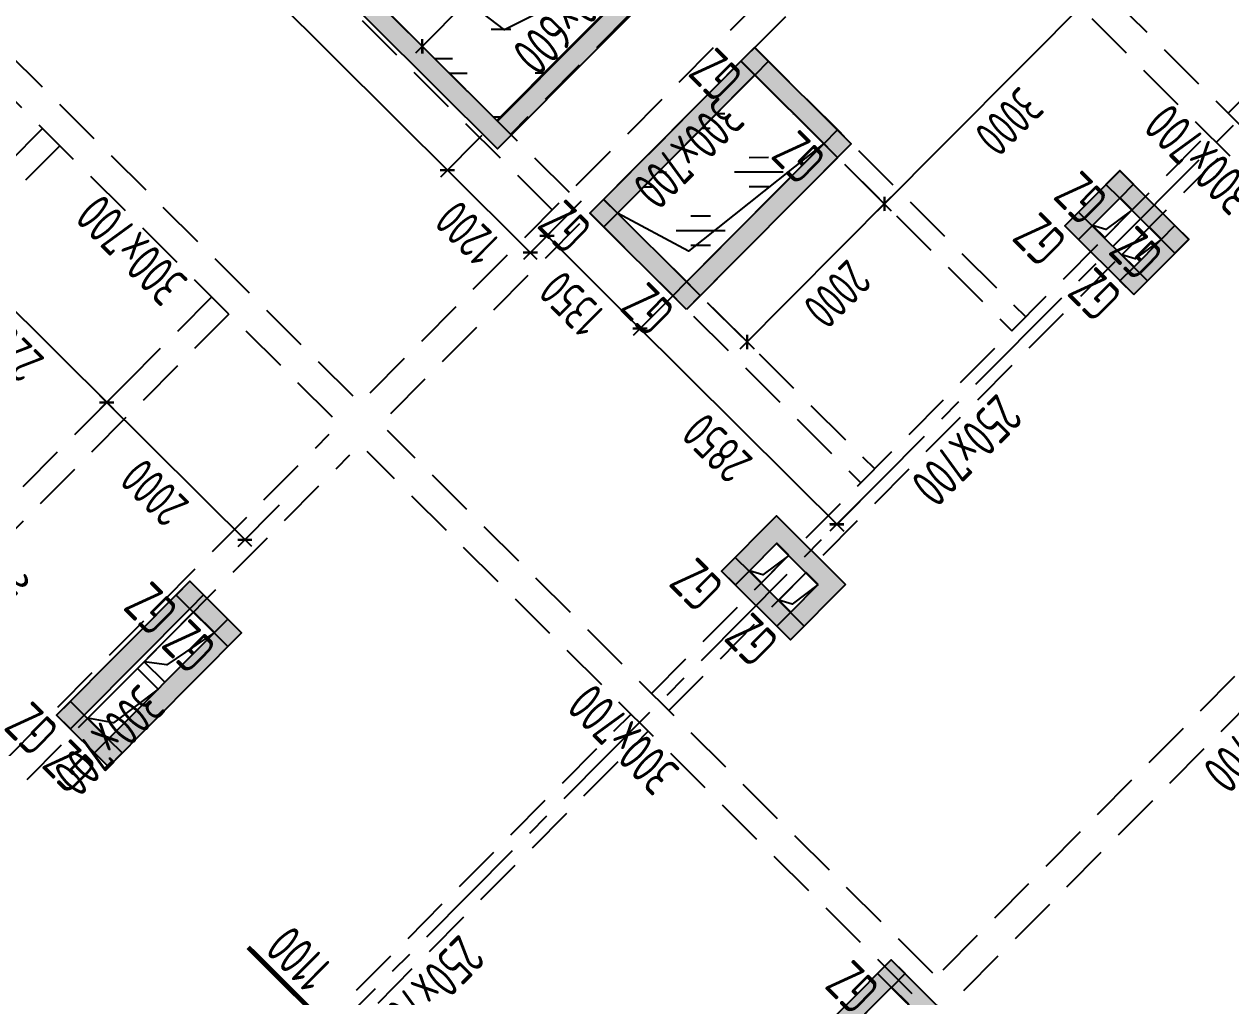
# Model space of a CAD drawing. Extents: x 517450926 to 520131079, y 3499134486 to 3500888201.
# Drawn here: x 518495521 to 518507917, y 3500336983 to 3500346970 of the extents above; entities that cross this region are included whole.
import ezdxf
from ezdxf.enums import TextEntityAlignment as Align

# ---------------------------------------------------------------- set-up
doc = ezdxf.new("R2010")
doc.units = 0
doc.header["$LTSCALE"] = 1000
doc.header["$MEASUREMENT"] = 0
doc.linetypes.add('CENTER', pattern=[2, 1.25, -0.25, 0.25, -0.25])
doc.linetypes.add('DASHED', pattern=[0.75, 0.5, -0.25])
doc.layers.get('0').update_dxf_attribs({"linetype": 'CONTINUOUS'})
doc.layers.get('Defpoints').update_dxf_attribs({"color": 2, "linetype": 'CONTINUOUS'})
for name, color, linetype in [('S_AXIS', 8, 'CENTER'), ('S_AXIS_DIMS', 3, 'CONTINUOUS'), ('S_BEAM', 4, 'DASHED'), ('S_BEAM_SECD_TEXT_HORZ', 9, 'CONTINUOUS'), ('S_BEAM_TEXT_HORZ', 7, 'CONTINUOUS'), ('S_BEAM_TEXT_VERT', 41, 'CONTINUOUS'), ('S_COLU', 2, 'CONTINUOUS'), ('S_COLU_HACH', 15, 'CONTINUOUS'), ('S_COLU_TEXT', 7, 'CONTINUOUS'), ('S_DETL', 7, 'CONTINUOUS'), ('S_DETL_HACH', 254, 'CONTINUOUS'), ('S_FLOR_TEXT', 51, 'CONTINUOUS'), ('S_HOLE', 201, 'CONTINUOUS'), ('S_PLAN_HACH', 254, 'CONTINUOUS'), ('S_PLAN_REIN', 1, 'CONTINUOUS')]:
    doc.layers.add(name, color=color, linetype=linetype)
doc.styles.add('TH-STYLE3', font='tssdeng.shx', dxfattribs={"width": 0.7, "bigfont": 'tssdchn.shx'})
doc.styles.add('样式 1', font='Tssdeng.shx', dxfattribs={"width": 0.7, "bigfont": 'Tssdchn.shx'})
doc.dimstyles.new('TSSD_100_100', dxfattribs={"dimtxt": 375, "dimasz": 100, "dimexe": 100, "dimexo": 0, "dimgap": 125, "dimtad": 1, "dimdec": 1, "dimdsep": 46, "dimtxsty": 'TH-STYLE3', "dimblk": 'ARCHTICK', "dimcen": -100, "dimdle": 100, "dimclrt": 7, "dimadec": 0, "dimazin": 0, "dimtfac": 1, "dimtdec": 1, "dimtix": 1, "dimtmove": 2, "dimatfit": 3, "dimldrblk": 'ARCHTICK', "dimfxl": 500, "dimfxlon": 1, "dimtolj": 1, "dimtzin": 0, "dimarcsym": 0})
pattern_1 = [(49.99999999999999, (-4138.909421205521, -3263.730762004852), (71.72601826007536, -6.275213498259504), [7.5, -82.5]), (355, (-4138.909421205521, -3263.730762004852), (-13.8751333613, 75.21921337000119), [6, -66]), (100.45144446, (-4132.93225312233, -3264.253695964813), (57.8508846727112, 68.94399909686294), [6.374019199999998, -70.11421119999997]), (46.18420000000002, (-4138.909421205521, -3243.730761528015), (106.7241330671573, -16.55192807930766), [11.25, -123.75]), (96.63563549, (-4130.015746593475, -3245.110092639923), (93.46619456742285, 97.41186007745506), [9.5610342, -105.171376]), (351.1841639899999, (-4138.909421205521, -3243.730761528015), (93.46619450547733, 97.41186002699904), [9, -99.0000001]), (20.99999999999998, (-4128.909420967102, -3248.730761528015), (59.69070521184618, -40.2618890665339), [7.5, -82.5]), (326.0000000000001, (-4128.909420967102, -3248.730761528015), (24.33153319215817, 72.5150045046853), [6, -66]), (71.45144473999999, (-4123.935195684433, -3252.085919380188), (84.02223767299711, 32.25311528063538), [6.374019000000001, -70.1142112]), (37.50000000000001, (-4138.909421205521, -3263.730762004852), (1.215985531729071, 33.28938538313115), [0, -65.19999999999999, 0, -67, 0, -66.25]), (7.499999999999987, (-4138.909421205521, -3263.730762004852), (26.30695374421486, 39.44117118823603), [0, -38.2, 0, -63.7, 0, -25.25]), (327.4999999999999, (-4161.209421157837, -3263.730761528015), (53.38224361724092, -2.255487173437977), [0, -25, 0, -78, 0, -103.5]), (317.5, (-4171.209421157837, -3263.730761528015), (58.31861693423862, 10.01049823323177), [0, -32.49999999999999, 0, -51.79999999999999, 0, -73.49999999999999])]

# ---------------------------------------------------------------- blocks, each defined once
blk = doc.blocks.new('_ArchTick')
at = {"color": 0, "const_width": 0.25}
blk.add_lwpolyline([(-0.5303300858904549, -0.5303300858895454), (0.5303300858904549, 0.5303300858895454)], dxfattribs=at)
blk = doc.blocks.new('*D248')
at = {"layer": 'Defpoints', "color": 0, "transparency": 16777216}
for p in [(518497180.9694982, 3500343902.243111), (518496369.5371733, 3500343086.343312), (518498599.0601201, 3500342491.917267)]:
    blk.add_point(p, dxfattribs=at)
at = {"layer": 'S_AXIS_DIMS', "color": 0, "lineweight": -2, "transparency": 16777216}
for p, q in [((518496722.1186342, 3500343440.865968), (518496299.0208812, 3500343015.438781)), ((518497858.5323274, 3500341605.501177), (518496298.632642, 3500343156.859604)), ((518498140.2092574, 3500342030.540125), (518497717.1115043, 3500341605.112938))]:
    blk.add_line(p, q, dxfattribs=at)
at = {"layer": 'S_AXIS_DIMS', "color": 0, "lineweight": -2, "transparency": 16777216, "xscale": 100, "yscale": 100, "zscale": 100}
for p, rotation in [((518496369.5371733, 3500343086.343312), 135.1572922653654), ((518497787.6277964, 3500341676.017469), 315.1572922653655)]:
    blk.add_blockref('_ArchTick', p, dxfattribs=dict(at, rotation=rotation))
at = {"layer": 'S_AXIS_DIMS', "color": 7, "transparency": 16777216, "insert": (518496858.2190719, 3500342159.603731), "char_height": 375, "attachment_point": 5, "rotation": 135.1572922653654, "style": 'TH-STYLE3'}
blk.add_mtext('\\A1;2000', dxfattribs=at)
blk = doc.blocks.new('*D249')
at = {"layer": 'Defpoints', "color": 0, "transparency": 16777216}
for p in [(518495621.069813, 3500345453.601535), (518494809.6374917, 3500344637.701739), (518497180.9694989, 3500343902.24311)]:
    blk.add_point(p, dxfattribs=at)
at = {"layer": 'S_AXIS_DIMS', "color": 0, "lineweight": -2, "transparency": 16777216}
for p, q in [((518495162.2189527, 3500344992.224395), (518494739.1211996, 3500344566.797208)), ((518496440.4417071, 3500343015.827022), (518494738.7329605, 3500344708.218032)), ((518496722.1186371, 3500343440.86597), (518496299.020884, 3500343015.438783))]:
    blk.add_line(p, q, dxfattribs=at)
at = {"layer": 'S_AXIS_DIMS', "color": 0, "lineweight": -2, "transparency": 16777216, "xscale": 100, "yscale": 100, "zscale": 100}
for p, rotation in [((518494809.6374917, 3500344637.701739), 135.1572922653654), ((518496369.5371761, 3500343086.343314), 315.1572922653655)]:
    blk.add_blockref('_ArchTick', p, dxfattribs=dict(at, rotation=rotation))
at = {"layer": 'S_AXIS_DIMS', "color": 7, "transparency": 16777216, "insert": (518495369.2239211, 3500343640.445867), "char_height": 375, "attachment_point": 5, "rotation": 135.1572922653654, "style": 'TH-STYLE3'}
blk.add_mtext('\\A1;2200', dxfattribs=at)
blk = doc.blocks.new('*D274')
at = {"layer": 'Defpoints', "color": 0, "linetype": 'ByBlock', "transparency": 16777216}
for p in [(518492728.8326523, 3500360413.651875), (518480770.0799868, 3500349120.81781), (518484655.4987247, 3500346222.291431), (518484347.5963771, 3500344857.716622), (518499003.8960669, 3500330986.841314)]:
    blk.add_point(p, dxfattribs=at)
at = {"layer": 'S_AXIS_DIMS', "color": 0, "linetype": 'ByBlock', "lineweight": -2, "transparency": 16777216}
blk.add_arc((518484594.9764324, 3500345316.864654), 907.4472984493241, 61.68507382929456, 135.1572922645597, dxfattribs=at)
at = {"layer": 'S_AXIS_DIMS', "color": 0, "linetype": 'ByBlock', "lineweight": -2, "transparency": 16777216, "xscale": 100, "yscale": 100, "zscale": 100}
for p, rotation in [((518485025.3946271, 3500346115.739348), 331.6850738292945), ((518483951.5551797, 3500345956.762842), 225.1572922645597)]:
    blk.add_blockref('_ArchTick', p, dxfattribs=dict(at, rotation=rotation))
at = {"layer": 'S_AXIS_DIMS', "color": 7, "linetype": 'ByBlock', "transparency": 16777216, "insert": (518484507.8471344, 3500345905.397382), "char_height": 375, "attachment_point": 5, "rotation": 188.42118304689592, "style": 'TH-STYLE3'}
blk.add_mtext('\\A1;73°', dxfattribs=at)
blk = doc.blocks.new('*D275')
at = {"layer": 'Defpoints', "color": 0, "transparency": 16777216}
for p in [(518518783.7160165, 3500350875.562309), (518493334.2882483, 3500336843.63133), (518500050.9487882, 3500333572.470944), (518500307.4768536, 3500332652.127206), (518497398.1126435, 3500329372.216987)]:
    blk.add_point(p, dxfattribs=at)
at = {"layer": 'S_AXIS_DIMS', "color": 0, "lineweight": -2, "transparency": 16777216}
blk.add_arc((518500528.1473965, 3500332519.48466), 1156.070337784988, 45.15729226268053, 148.9904039091503, dxfattribs=at)
at = {"layer": 'S_AXIS_DIMS', "color": 0, "lineweight": -2, "transparency": 16777216, "xscale": 100, "yscale": 100, "zscale": 100}
for p, rotation in [((518501343.3653334, 3500333339.190913), 315.1572922626805), ((518499537.3014427, 3500333115.07086), 238.9904039091502)]:
    blk.add_blockref('_ArchTick', p, dxfattribs=dict(at, rotation=rotation))
at = {"layer": 'S_AXIS_DIMS', "color": 7, "transparency": 16777216, "insert": (518500424.2629526, 3500333356.633952), "char_height": 375, "attachment_point": 5, "rotation": 187.073848085018, "style": 'TH-STYLE3'}
blk.add_mtext('\\A1;104°', dxfattribs=at)
blk = doc.blocks.new('*D316')
at = {"layer": 'Defpoints', "color": 0, "transparency": 16777216}
for p in [(518501506.8845196, 3500345415.75117), (518502464.0956733, 3500344463.781217, 0.0008372819301131831), (518501848.1129575, 3500343844.407107)]:
    blk.add_point(p, dxfattribs=at)
at = {"layer": 'S_AXIS_DIMS', "color": 0, "lineweight": -2, "transparency": 16777216}
for p, q in [((518501243.4832513, 3500345150.899703), (518500820.3854985, 3500344725.472516)), ((518500819.9972594, 3500344866.893339), (518501919.0174885, 3500343773.890815)), ((518502200.6944182, 3500344198.929763), (518501777.5966654, 3500343773.502576))]:
    blk.add_line(p, q, dxfattribs=at)
at = {"layer": 'S_AXIS_DIMS', "color": 0, "lineweight": -2, "transparency": 16777216, "xscale": 100, "yscale": 100, "zscale": 100}
for p, rotation in [((518500890.9017906, 3500344796.377047), 135.1572922659514), ((518501848.1129575, 3500343844.407107), 315.1572922659514)]:
    blk.add_blockref('_ArchTick', p, dxfattribs=dict(at, rotation=rotation))
at = {"layer": 'S_AXIS_DIMS', "color": 7, "transparency": 16777216, "insert": (518501149.143961, 3500344098.815417), "char_height": 375, "attachment_point": 5, "rotation": 135.1572922659514, "style": 'TH-STYLE3'}
blk.add_mtext('\\A1;1350', dxfattribs=at)
blk = doc.blocks.new('*D317')
at = {"layer": 'Defpoints', "color": 0, "transparency": 16777216}
for p in [(518502464.0956733, 3500344463.781217, 0.0008372819301131831), (518504346.8281474, 3500342315.260192), (518503868.8920913, 3500341834.69278)]:
    blk.add_point(p, dxfattribs=at)
at = {"layer": 'S_AXIS_DIMS', "color": 0, "lineweight": -2, "transparency": 16777216}
for p, q in [((518502200.6944158, 3500344198.92976), (518501777.596663, 3500343773.502573)), ((518501777.2084239, 3500343914.923397), (518503939.7966223, 3500341764.176488)), ((518504221.473552, 3500342189.215436), (518503798.3757992, 3500341763.788249))]:
    blk.add_line(p, q, dxfattribs=at)
at = {"layer": 'S_AXIS_DIMS', "color": 0, "lineweight": -2, "transparency": 16777216, "xscale": 100, "yscale": 100, "zscale": 100}
for p, rotation in [((518501848.1129551, 3500343844.407104), 135.1572922659514), ((518503868.8920913, 3500341834.69278), 315.1572922659514)]:
    blk.add_blockref('_ArchTick', p, dxfattribs=dict(at, rotation=rotation))
at = {"layer": 'S_AXIS_DIMS', "color": 7, "transparency": 16777216, "insert": (518502638.1391103, 3500342617.973283), "char_height": 375, "attachment_point": 5, "rotation": 135.1572922659514, "style": 'TH-STYLE3'}
blk.add_mtext('\\A1;2850', dxfattribs=at)
blk = doc.blocks.new('*D318')
at = {"layer": 'Defpoints', "color": 0, "transparency": 16777216}
for p in [(518503775.7521203, 3500345703.903464, 0.0008372819301131834), (518504358.0113831, 3500345124.832372), (518502365.4262877, 3500344285.812854, 0.0008372819301131834)]:
    blk.add_point(p, dxfattribs=at)
at = {"layer": 'S_AXIS_DIMS', "color": 0, "lineweight": -2, "transparency": 16777216}
for p, q in [((518504003.4887261, 3500345477.413833), (518504428.9159131, 3500345054.31608)), ((518502877.1692586, 3500343635.837229), (518504428.5276742, 3500345195.736903)), ((518502593.162895, 3500344059.323221), (518503018.5900819, 3500343636.225469))]:
    blk.add_line(p, q, dxfattribs=at)
at = {"layer": 'S_AXIS_DIMS', "color": 0, "lineweight": -2, "transparency": 16777216, "xscale": 100, "yscale": 100, "zscale": 100}
for p, rotation in [((518504358.0113819, 3500345124.832372), 45.15729226595141), ((518502947.6855507, 3500343706.74176), 225.1572922659514)]:
    blk.add_blockref('_ArchTick', p, dxfattribs=dict(at, rotation=rotation))
at = {"layer": 'S_AXIS_DIMS', "color": 7, "transparency": 16777216, "insert": (518503874.4251266, 3500344195.423654), "char_height": 375, "attachment_point": 5, "rotation": 225.1572922659514, "style": 'TH-STYLE3'}
blk.add_mtext('\\A1;2000', dxfattribs=at)
blk = doc.blocks.new('*D319')
at = {"layer": 'Defpoints', "color": 0, "transparency": 16777216}
for p in [(518505891.2408957, 3500347831.039407, -0.0008372819313535729), (518506473.5001571, 3500347251.968316), (518503775.7521312, 3500345703.903473, 0.0008372819301131834)]:
    blk.add_point(p, dxfattribs=at)
at = {"layer": 'S_AXIS_DIMS', "color": 0, "lineweight": -2, "transparency": 16777216}
for p, q in [((518506118.9775, 3500347604.549777), (518506544.4046869, 3500347181.452024)), ((518504287.4951003, 3500345053.927851), (518506544.0164483, 3500347322.872848)), ((518504003.4887366, 3500345477.413843), (518504428.9159236, 3500345054.31609))]:
    blk.add_line(p, q, dxfattribs=at)
at = {"layer": 'S_AXIS_DIMS', "color": 0, "lineweight": -2, "transparency": 16777216, "xscale": 100, "yscale": 100, "zscale": 100}
for p, rotation in [((518506473.5001559, 3500347251.968316), 45.15729226595141), ((518504358.0113926, 3500345124.832382), 225.1572922659514)]:
    blk.add_blockref('_ArchTick', p, dxfattribs=dict(at, rotation=rotation))
at = {"layer": 'S_AXIS_DIMS', "color": 7, "transparency": 16777216, "insert": (518505637.3324347, 3500345968.036936), "char_height": 375, "attachment_point": 5, "rotation": 225.1572922659514, "style": 'TH-STYLE3'}
blk.add_mtext('\\A1;3000', dxfattribs=at)
blk = doc.blocks.new('*D321')
at = {"layer": 'Defpoints', "color": 0, "transparency": 16777216}
for p in [(518500833.1044981, 3500349053.542717), (518499070.1971843, 3500347280.929428), (518499610.6236789, 3500346743.462048)]:
    blk.add_point(p, dxfattribs=at)
at = {"layer": 'S_AXIS_DIMS', "color": 0, "lineweight": -2, "transparency": 16777216}
for p, q in [((518501019.0083356, 3500348868.656798), (518501444.4355226, 3500348445.559045)), ((518501444.0472839, 3500348586.979868), (518499540.1073856, 3500346672.557517)), ((518499256.1010218, 3500347096.043509), (518499681.5282087, 3500346672.945756))]:
    blk.add_line(p, q, dxfattribs=at)
at = {"layer": 'S_AXIS_DIMS', "color": 0, "lineweight": -2, "transparency": 16777216, "xscale": 100, "yscale": 100, "zscale": 100}
for p, rotation in [((518501373.5309916, 3500348516.075337), 45.15729226595141), ((518499610.6236777, 3500346743.462048), 225.1572922659514)]:
    blk.add_blockref('_ArchTick', p, dxfattribs=dict(at, rotation=rotation))
at = {"layer": 'S_AXIS_DIMS', "color": 7, "transparency": 16777216, "insert": (518500713.653995, 3500347409.40528), "char_height": 375, "attachment_point": 5, "rotation": 225.1572922659514, "style": 'TH-STYLE3'}
blk.add_mtext('\\A1;2500', dxfattribs=at)
blk = doc.blocks.new('*D322')
at = {"layer": 'Defpoints', "color": 0, "transparency": 16777216}
for p in [(518500376.9508767, 3500345981.330888), (518499869.2912736, 3500345470.876282), (518501243.4832504, 3500345150.899704)]:
    blk.add_point(p, dxfattribs=at)
at = {"layer": 'S_AXIS_DIMS', "color": 0, "lineweight": -2, "transparency": 16777216}
for p, q in [((518500221.8727345, 3500345825.398938), (518499798.7749815, 3500345399.971751)), ((518500791.0501769, 3500344554.164486), (518499798.3867426, 3500345541.392574)), ((518501072.7271068, 3500344979.203434), (518500649.6293538, 3500344553.776247))]:
    blk.add_line(p, q, dxfattribs=at)
at = {"layer": 'S_AXIS_DIMS', "color": 0, "lineweight": -2, "transparency": 16777216, "xscale": 100, "yscale": 100, "zscale": 100}
for p, rotation in [((518499869.2912736, 3500345470.876282), 135.1572922659514), ((518500720.1456459, 3500344624.680779), 315.1572922659514)]:
    blk.add_blockref('_ArchTick', p, dxfattribs=dict(at, rotation=rotation))
at = {"layer": 'S_AXIS_DIMS', "color": 7, "transparency": 16777216, "insert": (518500074.3550467, 3500344826.20187), "char_height": 375, "attachment_point": 5, "rotation": 135.1572922659514, "style": 'TH-STYLE3'}
blk.add_mtext('\\A1;1200', dxfattribs=at)
blk = doc.blocks.new('*D323')
at = {"layer": 'Defpoints', "color": 0, "transparency": 16777216}
for p in [(518496122.6790106, 3500350212.308413), (518495615.0194073, 3500349701.853806), (518500376.9508767, 3500345981.330888)]:
    blk.add_point(p, dxfattribs=at)
at = {"layer": 'S_AXIS_DIMS', "color": 0, "lineweight": -2, "transparency": 16777216}
for p, q in [((518495967.600868, 3500350056.376462), (518495544.5031152, 3500349630.949275)), ((518499940.1958046, 3500345400.35999), (518495544.1148763, 3500349772.370098)), ((518500221.8727341, 3500345825.398937), (518499798.7749813, 3500345399.97175))]:
    blk.add_line(p, q, dxfattribs=at)
at = {"layer": 'S_AXIS_DIMS', "color": 0, "lineweight": -2, "transparency": 16777216, "xscale": 100, "yscale": 100, "zscale": 100}
for p, rotation in [((518495615.0194073, 3500349701.853806), 135.1572922659514), ((518499869.2912734, 3500345470.876282), 315.1572922659514)]:
    blk.add_blockref('_ArchTick', p, dxfattribs=dict(at, rotation=rotation))
at = {"layer": 'S_AXIS_DIMS', "color": 7, "transparency": 16777216, "insert": (518497521.7919276, 3500347364.788384), "char_height": 375, "attachment_point": 5, "rotation": 135.1572922659514, "style": 'TH-STYLE3'}
blk.add_mtext('\\A1;6000', dxfattribs=at)
blk = doc.blocks.new('*D430')
at = {"layer": 'Defpoints', "color": 0, "transparency": 16777216}
for p in [(518494557.5065286, 3500346511.341259), (518493746.0742118, 3500345695.441469), (518495621.0698156, 3500345453.601536)]:
    blk.add_point(p, dxfattribs=at)
at = {"layer": 'S_AXIS_DIMS', "color": 0, "lineweight": -2, "transparency": 16777216}
for p, q in [((518494098.6556726, 3500346049.964125), (518493675.5579195, 3500345624.536938)), ((518494880.542028, 3500344567.185452), (518493675.1696806, 3500345765.957761)), ((518495162.2189574, 3500344992.2244), (518494739.1212044, 3500344566.797212))]:
    blk.add_line(p, q, dxfattribs=at)
at = {"layer": 'S_AXIS_DIMS', "color": 0, "lineweight": -2, "transparency": 16777216, "xscale": 100, "yscale": 100, "zscale": 100}
for p, rotation in [((518493746.0742118, 3500345695.441469), 135.1572922653654), ((518494809.6374967, 3500344637.701743), 315.1572922653655)]:
    blk.add_blockref('_ArchTick', p, dxfattribs=dict(at, rotation=rotation))
at = {"layer": 'S_AXIS_DIMS', "color": 7, "transparency": 16777216, "insert": (518494057.4924412, 3500344944.994946), "char_height": 375, "attachment_point": 5, "rotation": 135.1572922653654, "style": 'TH-STYLE3'}
blk.add_mtext('\\A1;1500', dxfattribs=at)
blk = doc.blocks.new('A$C04C438BD')
at = {"layer": 'S_COLU_HACH'}
blk.add_hatch(color=256, dxfattribs=at).paths.add_polyline_path([(0, 200), (200, 200), (200, 0), (0, 0)])
at = {"layer": 'S_COLU'}
blk.add_lwpolyline([(0, 200), (200, 200), (200, 0), (0, 0)], close=True, dxfattribs=at)
at = {"layer": 'S_COLU_TEXT', "style": 'TH-STYLE3', "width": 0.65}
blk.add_text('GZ', height=420, dxfattribs=at).set_placement((70, 270))
blk = doc.blocks.new('A$C764F1892')
at = {"layer": 'S_DETL_HACH'}
h = blk.add_hatch(dxfattribs=at)
h.set_pattern_fill('AR-CONC', color=256, scale=10)
h.set_pattern_definition(pattern_1)
h.paths.add_polyline_path([(91750.50180625916, 21119.12243413925), (91750.4850218296, 19179.12104797363), (92500.48491454124, 19179.12105083466), (92500.50169992447, 21119.12243461609)])
h.paths.add_polyline_path([(91950.48669981956, 19379.12104892731), (91950.5001282692, 20919.12243366241), (92300.50002193451, 20919.12243461609), (92300.48659300804, 19379.12104988098)], flags=16)
h = blk.add_hatch(dxfattribs=at)
h.set_pattern_fill('AR-CONC', color=256, scale=10)
h.set_pattern_definition(pattern_1)
h.paths.add_polyline_path([(83350.27406573296, 18794.17863130569), (83350.27406668663, 16854.17862987518), (84650.28749918938, 16854.1786236763), (84650.28749799728, 18794.17862558365)])
h.paths.add_polyline_path([(83550.4933180809, 18594.17803239822), (84450.50675082207, 18594.17802906036), (84450.5067498684, 17054.17802906036), (83550.49331879616, 17054.17803239822)], flags=16)
h = blk.add_hatch(dxfattribs=at)
h.set_pattern_fill('AR-CONC', color=256, scale=10)
h.set_pattern_definition(pattern_1)
h.paths.add_polyline_path([(87699.8211927414, 15254.11259698868), (87700.50000166893, 14454.11934041977), (88700.49999642372, 14454.13612651825), (88699.82118916512, 15254.12938213348)])
h.paths.add_polyline_path([(87899.82119250298, 15054.12109613419), (88500.49972724915, 15054.12109661102), (88500.49999856949, 14654.12101888657), (87900.50000143051, 14654.12101840973)], flags=16)
h = blk.add_hatch(dxfattribs=at)
h.set_pattern_fill('AR-CONC', color=256, scale=10)
h.set_pattern_definition(pattern_1)
h.paths.add_polyline_path([(93389.98940467834, 13800.00002622604), (93389.9894053936, 10900.0000243187), (99789.98940515518, 10900.00002622604), (99789.9894053936, 13800.00002717972)])
h.paths.add_polyline_path([(93589.98940420151, 13600.00002527237), (99589.98940420151, 13600.00002813339), (99589.98940587044, 11100.00002574921), (93589.9894053936, 11100.00002527237)], flags=16)
h = blk.add_hatch(dxfattribs=at)
h.set_pattern_fill('AR-CONC', color=256, scale=10)
h.set_pattern_definition(pattern_1)
h.paths.add_polyline_path([(90850.49999690056, 13602.53794193268), (90850.4999973774, 11202.53794050217), (92250.49999666214, 11202.53794050217), (92250.49999642372, 13602.53794145584)])
h.paths.add_polyline_path([(91050.49999690056, 13402.53794193268), (92050.49999713898, 13402.53794145584), (92050.49999666214, 11402.53794050217), (91050.49999690056, 11402.537940979)], flags=16)
h = blk.add_hatch(dxfattribs=at)
h.set_pattern_fill('AR-CONC', color=256, scale=10)
h.set_pattern_definition(pattern_1)
h.paths.add_polyline_path([(87700.49999046326, 10254.12270259857), (87699.82118225098, 9454.129445075989), (88699.82117915154, 9454.112661838531), (88700.4999859333, 10254.10591650009)])
h.paths.add_polyline_path([(87900.49999046326, 10054.12102413177), (88500.49998736382, 10054.12102365494), (88500.49971604347, 9654.120946884155), (87899.82118177414, 9654.120946407318)], flags=16)
at = {"layer": 'S_DETL'}
for points in [[(92500.50169992447, 21119.12243461609), (91750.50180625916, 21119.12243413925), (91750.4850218296, 19179.12104797363), (92500.48491454124, 19179.12105083466)], [(92300.50002193451, 20919.12243461609), (91950.5001282692, 20919.12243366241), (91950.48669981956, 19379.12104892731), (92300.48659300804, 19379.12104988098)], [(83350.27406573296, 18794.17863130569), (84650.28749799728, 18794.17862558365), (84650.28749918938, 16854.1786236763), (83350.27406668663, 16854.17862987518)], [(83550.4933180809, 18594.17803239822), (84450.50675082207, 18594.17802906036), (84450.5067498684, 17054.17802906036), (83550.49331879616, 17054.17803239822)], [(87700.50000166893, 14454.11934041977), (87699.8211927414, 15254.11259698868), (88699.82118916512, 15254.12938213348), (88700.49999642372, 14454.13612651825)], [(87899.82119250298, 15054.12109613419), (87900.50000143051, 14654.12101840973), (88500.49999856949, 14654.12101888657), (88500.49972724915, 15054.12109661102)], [(99789.98940515518, 10900.00002622604), (99789.9894053936, 13800.00002717972), (93389.98940467834, 13800.00002622604), (93389.9894053936, 10900.0000243187)], [(99589.98940587044, 11100.00002574921), (99589.98940420151, 13600.00002813339), (93589.98940420151, 13600.00002527237), (93589.9894053936, 11100.00002527237)], [(87700.49999046326, 10254.12270259857), (87699.82118225098, 9454.129445075989), (88699.82117915154, 9454.112661838531), (88700.4999859333, 10254.10591650009)], [(87899.82118177414, 9654.120946407318), (87900.49999046326, 10054.12102413177), (88500.49998736382, 10054.12102365494), (88500.49971604347, 9654.120946884155)]]:
    blk.add_lwpolyline(points, close=True, dxfattribs=at)
at = {"layer": 'S_DETL', "elevation": 0.0008372819301131831}
for points in [[(90850.49999690056, 13602.53794193268), (92250.49999642372, 13602.53794145584), (92250.49999666214, 11202.53794050217), (90850.4999973774, 11202.53794050217)], [(91050.49999690056, 13402.53794193268), (92050.49999713898, 13402.53794145584), (92050.49999666214, 11402.53794050217), (91050.49999690056, 11402.537940979)]]:
    blk.add_lwpolyline(points, close=True, dxfattribs=at)
at = {"layer": 'S_COLU'}
for p in [(91750.50180673599, 20919.12243366241), (92300.50171113014, 20918.44428920746), (91750.50180649757, 19179.12104940414), (92300.50171113014, 19178.44290447235), (84450.28750061989, 16853.50107622147), (87699.8211927414, 15054.11259698868), (88499.8212006092, 15053.45123624802), (90850.49999713898, 13402.53794145584, 0.0008372819301131831), (92050.5000076294, 13401.85979604721, 0.0008372819301131831), (90850.49999666214, 11202.53794050217, 0.0008372819301131831), (92050.50000786781, 11201.85979509354, 0.0008372819301131831), (87700.49999046326, 10054.12270259857), (88500.49999713898, 10053.42777061462), (87700.49999022484, 9454.125138759613), (88500.49999690056, 9453.430207252502)]:
    blk.add_blockref('A$C04C438BD', p, dxfattribs=at)

msp = doc.modelspace()

# ---------------------------------------------------------------- hatches: boundary and pattern name
at = {"layer": 'S_PLAN_HACH', "transparency": 33554559}
h = msp.add_hatch(dxfattribs=at)
h.set_pattern_fill('GOST_GLASS', color=256, scale=100)
h.set_pattern_definition([(180.1572922659514, (518630193.4112645, 3500156019.20543), (-601.6448977409144, 598.3505803643253), [500, -700]), (180.1572922659514, (518630043.0000645, 3500156168.79305), (-601.6448977409144, 598.3505803643253), [200, -1000]), (180.1572922659514, (518630043.8236437, 3500155868.79423), (-601.6448977409144, 598.3505803643253), [200, -1000])])
h.paths.add_polyline_path([(518500376.9508767, 3500345981.330888), (518496122.6790109, 3500350212.308413), (518497885.5863138, 3500351984.921691), (518502139.8581796, 3500347753.944167)])
h = msp.add_hatch(dxfattribs=at)
h.set_pattern_fill('GOST_GLASS', color=256, scale=100)
h.set_pattern_definition([(180.1572922659514, (518578096.7923459, 3500207654.275015), (-601.6448977409144, 598.3505803643253), [500, -700]), (180.1572922659514, (518577946.3811458, 3500207803.862636), (-601.6448977409144, 598.3505803643253), [200, -1000]), (180.1572922659514, (518577947.204725, 3500207503.863815), (-601.6448977409144, 598.3505803643253), [200, -1000])])
h.paths.add_polyline_path([(518502326.0490018, 3500344324.974506), (518501617.0036892, 3500345030.137426), (518503027.3295319, 3500346448.228051), (518503736.3748445, 3500345743.065131)])

# ---------------------------------------------------------------- linework, layer by layer
at = {"layer": 'S_AXIS'}
msp.add_line((518495426.5172612, 3500333345.837069), (518513690.2368572, 3500351710.11057), dxfattribs=at)
at = {"layer": 'S_BEAM'}
for p, q in [((518507889.7865291, 3500346054.988911), (518513601.6061934, 3500351798.255936)), ((518501121.4484643, 3500345240.909832), (518495768.1745733, 3500350564.871778)), ((518500945.1577341, 3500345063.648505), (518495591.8838433, 3500350387.61045)), ((518510779.146167, 3500343181.450013), (518505177.6882151, 3500348752.237083)), ((518499076.4759837, 3500343184.67842), (518504576.7467722, 3500348715.231851)), ((518499289.1895772, 3500342973.129543), (518504789.4603657, 3500348503.682975)), ((518510567.5972905, 3500342968.73642), (518504966.1393389, 3500348539.523489)), ((518502139.8581907, 3500347753.94418), (518500376.9508871, 3500345981.3309)), ((518502281.6672532, 3500347612.911595), (518500518.7599496, 3500345840.298316)), ((518498899.7970206, 3500343148.837924), (518495106.4092881, 3500346921.454895)), ((518498688.2481437, 3500342936.124331), (518494894.8604116, 3500346708.741302)), ((518503026.5530736, 3500346731.069707, 0.0008372819301131831), (518505809.5559112, 3500343963.305243, 0.0008372819301131831)), ((518502885.5204891, 3500346589.260644, 0.0008372819301131831), (518505668.5233265, 3500343821.496181, 0.0008372819301131831)), ((518495710.2578371, 3500345897.808598), (518489963.180015, 3500340119.089299)), ((518501966.4179882, 3500340099.008294), (518507678.237653, 3500345842.275319)), ((518495887.5191649, 3500345721.517867), (518490140.4413427, 3500339942.798569)), ((518502143.6793162, 3500339922.717563), (518507855.4989809, 3500345665.984588)), ((518502326.0490019, 3500344324.974506, 0.0008372819301131831), (518503736.374845, 3500345743.065129, 0.0008372819301131831)), ((518502467.8580649, 3500344183.941923, 0.0008372819301131831), (518503878.183908, 3500345602.032545, 0.0008372819301131831)), ((518501475.1946462, 3500345171.170021, 0.0008372819301131831), (518504258.1974838, 3500342403.405557, 0.0008372819301131831)), ((518501334.1620616, 3500345029.360958, 0.0008372819301131831), (518504117.164899, 3500342261.596494, 0.0008372819301131831)), ((518497447.4188504, 3500344170.159443), (518491700.3410283, 3500338391.440144)), ((518497624.6801782, 3500343993.868712), (518491877.602356, 3500338215.149414)), ((518504855.7776263, 3500337225.469396), (518499254.3196756, 3500342796.256464)), ((518504961.7461767, 3500337261.115772), (518510532.5332545, 3500342862.573736)), ((518493223.6237346, 3500337299.602332), (518498653.3782197, 3500342759.251243)), ((518493436.3373287, 3500337088.053456), (518498866.0918137, 3500342547.702367)), ((518504644.2287502, 3500337012.755802), (518499042.7707992, 3500342583.542871)), ((518505174.4597703, 3500337049.566895), (518510745.2468481, 3500342651.02486)), ((518496819.6587499, 3500334923.91273), (518501754.8691115, 3500339886.294701)), ((518497040.3292757, 3500334791.270194), (518501932.1304399, 3500339710.00397))]:
    msp.add_line(p, q, dxfattribs=at)
at = {"layer": 'S_HOLE'}
for points in [[(518502139.8581857, 3500347753.944161), (518500456.6993238, 3500346910.478099), (518496122.6790109, 3500350212.308412)], [(518506901.1289226, 3500345059.931498), (518506633.4172029, 3500344860.595056), (518506496.3928532, 3500344902.092875)], [(518507202.4906527, 3500344760.255227), (518506934.7789329, 3500344560.918784), (518506797.7545832, 3500344602.416604)], [(518503375.314322, 3500341514.704946), (518503107.6026022, 3500341315.368504), (518502970.5782526, 3500341356.866323)], [(518503676.676052, 3500341215.028675), (518503408.9643323, 3500341015.692232), (518503271.9399826, 3500341057.190052)], [(518497474.5596637, 3500340723.075449), (518496987.9789769, 3500340392.072429), (518496754.1283712, 3500340424.111155)], [(518496896.3252581, 3500340141.658136), (518496440.3589655, 3500339795.207311), (518496175.8942702, 3500339842.693489)]]:
    msp.add_lwpolyline(points, dxfattribs=at)
at = {"layer": 'S_HOLE', "elevation": 0.0008372819301131836}
msp.add_lwpolyline([(518503736.3748586, 3500345743.065142), (518502345.707092, 3500344638.00617), (518501617.0037065, 3500345030.137444)], dxfattribs=at)
at = {"layer": 'S_HOLE'}
for points in [[(518506903.0367668, 3500345061.849846), (518506778.4757497, 3500345185.728825), (518506496.3928524, 3500344902.092874), (518506620.9538695, 3500344778.213895)], [(518507204.3984968, 3500344762.173574), (518507079.8374797, 3500344886.052554), (518506797.7545824, 3500344602.416603), (518506922.3155995, 3500344478.537623)], [(518503377.2221661, 3500341516.623294), (518503252.661149, 3500341640.502273), (518502970.5782517, 3500341356.866322), (518503095.1392688, 3500341232.987343)], [(518503678.5838962, 3500341216.947022), (518503554.0228791, 3500341340.826002), (518503271.9399818, 3500341057.190051), (518503396.5009989, 3500340933.311071)], [(518496966.8469427, 3500340212.557327), (518496754.12837, 3500340424.111155), (518497261.8461435, 3500340934.624252), (518497474.5647163, 3500340723.070424)], [(518496388.6077707, 3500339631.144703), (518496175.8942684, 3500339842.693489), (518496683.6120676, 3500340353.206612), (518496896.32557, 3500340141.657826)], [(518504609.2237436, 3500336906.652445), (518504431.9576239, 3500337082.947941), (518503924.2594747, 3500336572.454576), (518504101.5255944, 3500336396.15908)]]:
    msp.add_lwpolyline(points, close=True, dxfattribs=at)
at = {"layer": 'S_PLAN_HACH', "transparency": 33554559}
msp.add_lwpolyline([(518500376.9508767, 3500345981.330888), (518496122.6790109, 3500350212.308413), (518497885.5863138, 3500351984.921691), (518502139.8581796, 3500347753.944167)], close=True, dxfattribs=at)
at = {"layer": 'S_PLAN_HACH', "transparency": 33554559, "elevation": 0.0008372819301131831}
msp.add_lwpolyline([(518502326.0490018, 3500344324.974506), (518501617.0036892, 3500345030.137426), (518503027.3295319, 3500346448.228051), (518503736.3748445, 3500345743.065131)], close=True, dxfattribs=at)
at = {"layer": 'S_PLAN_REIN', "const_width": 50}
msp.add_lwpolyline([(518497822.1140672, 3500337491.811584), (518499559.2762409, 3500335764.161272)], dxfattribs=at)

# ---------------------------------------------------------------- block references
at = {"layer": 'S_DETL', "rotation": 135.1572922454761}
msp.add_blockref('A$C764F1892', (518576333.8077895, 3500289621.09769), dxfattribs=at)

# ---------------------------------------------------------------- texts
at = {"layer": 'S_BEAM_SECD_TEXT_HORZ', "linetype": 'Continuous', "width": 0.7}
for s, rotation, style, p in [('200x600', 225.1572929705051, 'TH-STYLE3', (518500966.4073021, 3500347158.03594)), ('250x700', 225.1572978134186, '样式 1', (518505062.6399488, 3500342731.645507)), ('250x600', 225.1572978134186, '样式 1', (518494867.0792879, 3500341094.981895)), ('250x700', 225.1572978134186, '样式 1', (518499539.0829136, 3500337177.677625))]:
    msp.add_text(s, height=400, rotation=rotation, dxfattribs=dict(at, style=style)).set_placement(p, align=Align.CENTER)
at = {"layer": 'S_BEAM_TEXT_HORZ', "linetype": 'Continuous', "style": '样式 1', "width": 0.7}
for p in [(518507738.398774, 3500345725.506903), (518496763.0857966, 3500344793.808712), (518501815.0312934, 3500339769.525232)]:
    msp.add_text('300x700', height=400, rotation=135.1572881541092, dxfattribs=at).set_placement(p, align=Align.CENTER)
at = {"layer": 'S_BEAM_TEXT_VERT', "linetype": 'Continuous', "style": '样式 1', "width": 0.7}
for p in [(518502202.3083144, 3500345781.684351), (518496249.8190315, 3500339755.070669), (518508058.4578067, 3500339787.488654)]:
    msp.add_text('300x700', height=400, rotation=225.1572978134186, dxfattribs=at).set_placement(p, align=Align.CENTER)
at = {"layer": 'S_FLOR_TEXT', "style": 'TH-STYLE3', "width": 0.7}
msp.add_text('1100', height=400, rotation=135.1572881541092, dxfattribs=at).set_placement((518498709.570923, 3500337291.254314))

# ---------------------------------------------------------------- dimensions: what is measured, and where the dimension line sits
at = {"layer": 'S_AXIS_DIMS', "linetype": 'ByBlock'}
dim = msp.add_angular_dim_2l(base=(518484655.4987247, 3500346222.291431), line1=((518499003.8960672, 3500330986.841314), (518480770.0799866, 3500349120.81781)), line2=((518492728.8326524, 3500360413.651875), (518484347.5963771, 3500344857.716622)), dimstyle='TSSD_100_100', dxfattribs=at)
dim.commit()
dim.dimension.update_dxf_attribs({"geometry": '*D274', "text_midpoint": (518484507.8471346, 3500345905.397382)})
at = {"layer": 'S_AXIS_DIMS'}
dim = msp.add_angular_dim_2l(base=(518500050.9487882, 3500333572.470944), line1=((518500307.4768531, 3500332652.127206), (518493334.2882487, 3500336843.63133)), line2=((518518783.7160167, 3500350875.562309), (518497398.1126437, 3500329372.216987)), dimstyle='TSSD_100_100', dxfattribs=at)
dim.commit()
dim.dimension.update_dxf_attribs({"geometry": '*D275', "text_midpoint": (518500424.2629523, 3500333356.633952)})
for base, p1, p2, angle, picture, middle in [((518495615.0194073, 3500349701.853806), (518500376.9508765, 3500345981.330888), (518496122.6790107, 3500350212.308413), 135.1572922659513, '*D323', (518497521.7919276, 3500347364.788384)), ((518499610.6236789, 3500346743.462048), (518500833.1044981, 3500349053.542717), (518499070.197184, 3500347280.929428), 225.1572922659566, '*D321', (518500713.653995, 3500347409.40528)), ((518506473.5001571, 3500347251.968316, 0.0008372819304440782), (518503775.7521312, 3500345703.903473, 0.001674563860557262), (518505891.2408956, 3500347831.039406), 225.1572922659566, '*D319', (518505637.3324347, 3500345968.036936, 0.0008372819304440782)), ((518493746.0742118, 3500345695.441469), (518495621.0698158, 3500345453.601537), (518494557.5065286, 3500346511.34126), 135.1572922653671, '*D430', (518494057.4924412, 3500344944.994946)), ((518499869.2912736, 3500345470.876282), (518501243.4832504, 3500345150.899704), (518500376.9508765, 3500345981.330888), 135.1572922659513, '*D322', (518500074.3550467, 3500344826.20187)), ((518504358.0113831, 3500345124.832372), (518502365.4262879, 3500344285.812854, 0.0008372819301131834), (518503775.7521198, 3500345703.903464, 0.0008372819301131834), 225.1572922659514, '*D318', (518503874.4251266, 3500344195.423654)), ((518494809.6374917, 3500344637.701739), (518497180.9694986, 3500343902.24311), (518495621.069813, 3500345453.601535), 135.1572922653648, '*D249', (518495369.2239211, 3500343640.445867)), ((518501848.1129575, 3500343844.407107), (518501506.8845194, 3500345415.75117), (518502464.0956731, 3500344463.781217, 0.0008372819301131831), 135.1572922659509, '*D316', (518501149.143961, 3500344098.815417)), ((518503868.8920913, 3500341834.69278), (518502464.0956731, 3500344463.781217, 0.0008372819301131831), (518504346.8281474, 3500342315.260192), 135.1572922659509, '*D317', (518502638.1391103, 3500342617.973283)), ((518496369.5371733, 3500343086.343312), (518498599.0601203, 3500342491.917267), (518497180.9694978, 3500343902.243111), 135.1572922653648, '*D248', (518496858.2190719, 3500342159.603731))]:
    dim = msp.add_linear_dim(base=base, p1=p1, p2=p2, angle=angle, dimstyle='TSSD_100_100', dxfattribs=at)
    dim.commit()
    dim.dimension.update_dxf_attribs({"geometry": picture, "text_midpoint": middle})

doc.saveas('drawing.dxf')
